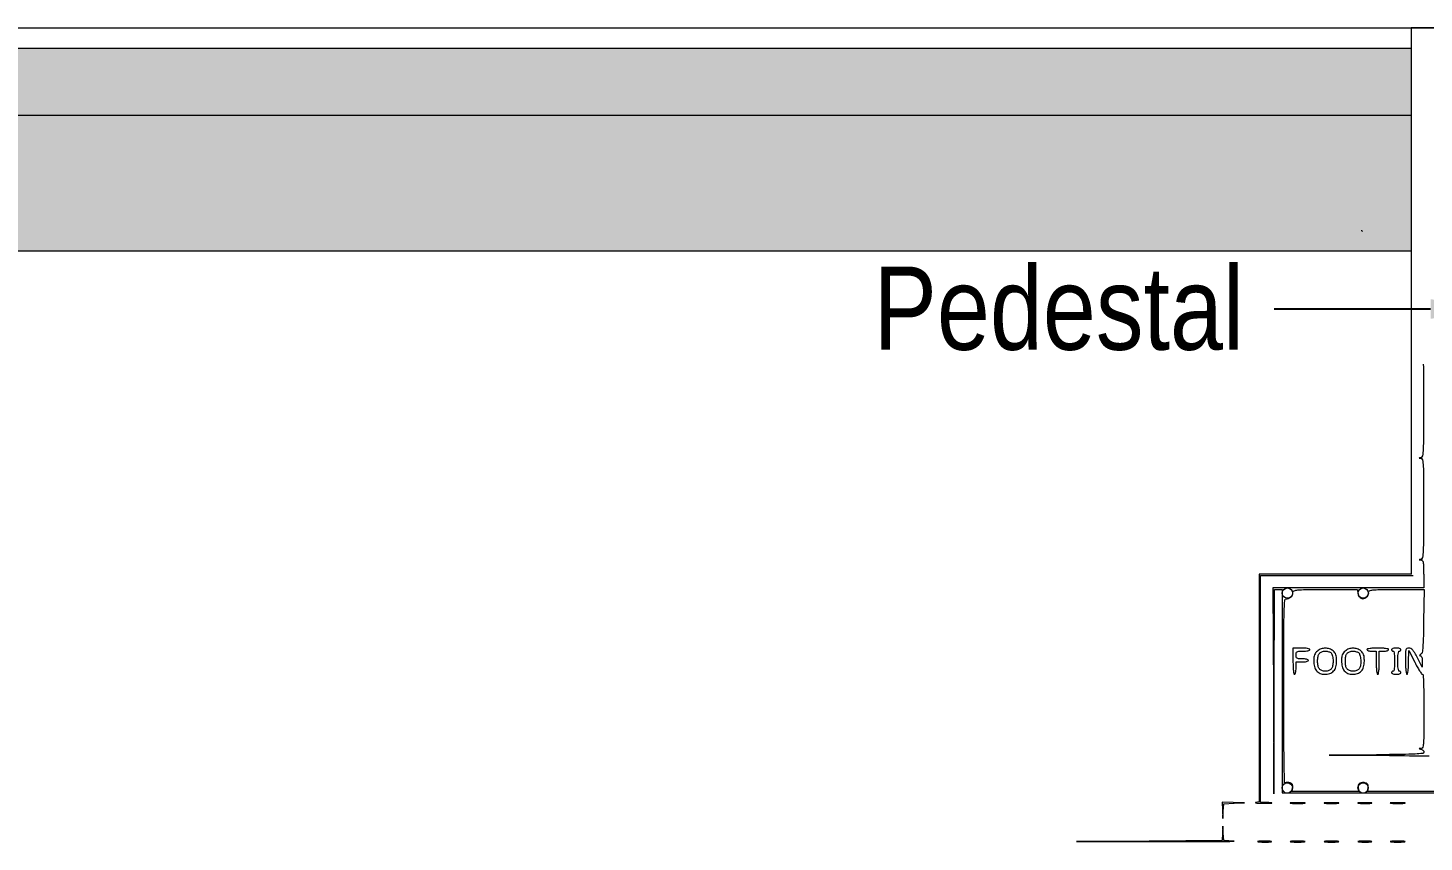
# Model space of a CAD drawing. Header units: metres. Extents: x 1521 to 1862, y -130 to 121.
# Drawn here: x 1553.298 to 1557.495, y -2.271 to 0.176 of the extents above; entities that cross this region are included whole.
import ezdxf
from ezdxf import colors
from ezdxf.entities.mleader import LeaderData, LeaderLine
from ezdxf.math import Vec2, Vec3

# ---------------------------------------------------------------- set-up
doc = ezdxf.new("R2010")
doc.units = ezdxf.units.M
doc.header["$MEASUREMENT"] = 0
doc.layers.add('A-WALL', color=250, linetype='Continuous', lineweight=30)
doc.styles.add('MT', font='swissc.ttf', dxfattribs={"height": 0.3})

msp = doc.modelspace()

# ---------------------------------------------------------------- hatches: boundary and pattern name
at = {"layer": 'A-WALL', "lineweight": 5, "ltscale": 5}
h = msp.add_hatch(dxfattribs=at)
h.set_pattern_fill('AR-CONC', color=256, scale=0.01524, style=0)
h.set_pattern_definition([(50, (-11406.98067, 36796.77063), (0.10931045183, -0.00956342537), [0.01143, -0.12573]), (355, (-11406.98067, 36796.77063), (-0.02114570324, 0.11463408118), [0.009144, -0.100584]), (100.45144446, (-11406.97156, 36796.76983), (0.08816474824, 0.10507065463), [0.00971400526, -0.10685405787]), (46.1842, (-11406.98067, 36796.80111), (0.1626475788, -0.0252251384), [0.017145, -0.188595]), (96.6356355, (-11406.96711, 36796.79901), (0.1424424805, 0.14845567476), [0.0145710161, -0.160281177]), (351.184164, (-11406.98067, 36796.80111), (0.1424424804, 0.1484556747), [0.013716, -0.15087600016]), (21, (-11406.96543, 36796.79349), (0.09096863474, -0.06135911894), [0.01143, -0.12573]), (326, (-11406.96543, 36796.79349), (0.0370812566, 0.11051286687), [0.009144, -0.100584]), (71.45144474, (-11406.95785, 36796.78838), (0.12804989022, 0.0491537477), [0.00971400496, -0.10685405787]), (37.5, (-11406.98067, 36796.77063), (0.00185316195, 0.050733023325), [0, -0.0993648, 0, -0.102108, 0, -0.100965]), (7.5, (-11406.98067, 36796.77063), (0.04009179751, 0.06010834489), [0, -0.0582168, 0, -0.0970788, 0, -0.038481]), (327.5, (-11407.014653, 36796.77063), (0.081354539274, -0.003437362452), [0, -0.0381, 0, -0.118872, 0, -0.157734]), (317.5, (-11407.02989, 36796.77063), (0.08887757221, 0.01525599931), [0, -0.04953, 0, -0.0789432, 0, -0.112014])])
edge = h.paths.add_edge_path()
edge.add_spline(control_points=[(1546.07012, 0.10673), (1546.07228, 0.10967), (1546.0744, 0.11267), (1546.07649, 0.11573)], knot_values=[0, 0, 0, 0, 0.010933, 0.010933, 0.010933, 0.010933], degree=3, periodic=0)
edge.add_line((1546.07649, 0.11573), (1528.08959, 0.11573))
edge.add_line((1528.08959, 0.11573), (1528.08959, -0.08616))
edge.add_line((1528.08959, -0.08616), (1557.45759, -0.08616))
edge.add_line((1557.45759, -0.08616), (1557.45759, 0.11573))
edge.add_line((1557.45759, 0.11573), (1546.07659, 0.11573))
h = msp.add_hatch(dxfattribs=at)
h.set_pattern_fill('AR-SAND', color=256, scale=0.0508, style=0)
h.set_pattern_definition([(37.5, (-11406.98067, 36796.77063), (-0.0032000626, 0.09788264747), [0, -0.077216, 0, -0.08636, 0, -0.08255]), (7.5, (-11406.98067, 36796.77063), (0.08990465663, 0.1433650201), [0, -0.041656, 0, -0.069596, 0, -0.02667]), (327.5, (-11407.04315, 36796.77063), (0.15819840658, 0.00028747992), [0, -0.0254, 0, -0.09144, 0, -0.11938]), (317.5, (-11407.04315, 36796.77063), (0.1527112315, 0.0445859187), [0, -0.0127, 0, -0.059944, 0, -0.06858])])
h.paths.add_polyline_path([(1557.45759, -0.08616), (1528.08959, -0.08616), (1528.08959, -0.49389), (1557.45759, -0.49389)])

# ---------------------------------------------------------------- linework, layer by layer
for p, q in [((1527.96976, 0.17616), (1558.13959, 0.17616)), ((1557.56976, 0.17616), (1557.45575, 0.17616)), ((1557.45759, -1.46532), (1557.45759, 0.17616)), ((1527.51976, 0.11573), (1557.45759, 0.11573)), ((1528.08959, -0.49389), (1557.45759, -0.49389)), ((1557.22832, -1.46532), (1556.99906, -1.46532)), ((1556.99906, -1.46532), (1556.99906, -1.80773)), ((1557.45759, -1.46532), (1557.22832, -1.46532)), ((1557.49464, -1.46532), (1557.49464, -1.507)), ((1557.00369, -1.81013), (1557.00369, -1.46995)), ((1557.00369, -1.46995), (1557.23296, -1.46995)), ((1557.26769, -1.507), (1557.04074, -1.507)), ((1557.04074, -1.507), (1557.04187, -1.81616)), ((1557.23296, -1.46995), (1557.46222, -1.46995)), ((1557.49464, -1.507), (1557.26769, -1.507)), ((1557.04422, -1.81848), (1557.04544, -1.51163)), ((1557.04544, -1.51163), (1557.05699, -1.51163)), ((1557.05699, -1.51163), (1557.06853, -1.51163)), ((1557.06853, -1.51163), (1557.06853, -1.81732)), ((1556.99906, -1.80773), (1556.99906, -2.15015)), ((1557.00369, -2.15031), (1557.00369, -1.81013)), ((1557.04187, -1.81616), (1557.04299, -2.12532)), ((1557.04299, -2.12532), (1557.04422, -1.81848)), ((1557.06853, -1.81732), (1557.06853, -2.123)), ((1557.06853, -2.123), (1557.41579, -2.123)), ((1557.41579, -2.123), (1557.76304, -2.123)), ((1556.99906, -2.15015), (1556.98864, -2.15216)), ((1557.02801, -2.15201), (1557.00369, -2.15031))]:
    msp.add_line(p, q, dxfattribs=at)
msp.add_lwpolyline([(1528.08959, -0.08616), (1557.45759, -0.08616)], dxfattribs=at)
msp.add_lwpolyline([(1557.53041, -2.11837), (1557.42748, -2.11837), (1557.32456, -2.11837), (1557.32668, -2.10725, 0.04792), (1557.32718, -2.10187, 0.114853), (1557.32627, -2.098, 0.130559), (1557.32384, -2.09523, 0.071147), (1557.31974, -2.09325, 0.076905), (1557.30972, -2.0917, 0.139213), (1557.3018, -2.09394, 0.172794), (1557.29731, -2.09954, 0.131317), (1557.29674, -2.10745), (1557.29883, -2.11837), (1557.19822, -2.11837), (1557.09761, -2.11837), (1557.09973, -2.10725, 0.048773), (1557.10024, -2.10177, 0.121266), (1557.09926, -2.0979, 0.131833), (1557.09666, -2.09512, 0.062681), (1557.09219, -2.09306, 0.037029), (1557.08814, -2.09209, 0.036658), (1557.08398, -2.09173, 0.039093), (1557.08031, -2.09198, 0.102861), (1557.07784, -2.09287, -0.580768), (1557.07554, -2.09162, -0.000691), (1557.07433, -2.02567, -0.003171), (1557.07343, -1.94095, -0.001072), (1557.07317, -1.81759, -0.000508), (1557.07334, -1.64266, -0.006983), (1557.07436, -1.57922, -0.010681), (1557.07615, -1.5444, -0.393082), (1557.0815, -1.53942, 0.056383), (1557.0851, -1.53902, 0.038823), (1557.08902, -1.53779, 0.039117), (1557.09266, -1.536, 0.062206), (1557.0954, -1.53387, 0.062206), (1557.09753, -1.53113, 0.039117), (1557.09932, -1.52749, 0.038823), (1557.10055, -1.52357, 0.056383), (1557.10096, -1.51997, -0.322034), (1557.10437, -1.51522, -0.059719), (1557.11554, -1.51289, -0.019843), (1557.13842, -1.51183, -0.001663), (1557.19764, -1.51163), (1557.29432, -1.51163), (1557.2971, -1.52553, 0.170052), (1557.30337, -1.53613, 0.223139), (1557.3141, -1.53899, 0.201059), (1557.32402, -1.53255, 0.15078), (1557.3279, -1.51997, -0.305147), (1557.33105, -1.51529, -0.071834), (1557.34069, -1.51291, -0.02284), (1557.36066, -1.51184, -0.00198), (1557.41161, -1.51163), (1557.49532, -1.51163), (1557.49382, -1.60676, -0.002509), (1557.49276, -1.65778, -0.014722), (1557.49128, -1.68455, -0.022686), (1557.48918, -1.7006, -0.211139), (1557.48538, -1.70627, 0.02109), (1557.48251, -1.70825, 0.168873), (1557.48163, -1.70957, 0.4086), (1557.48212, -1.71042, 0.065386), (1557.48422, -1.71072, -0.230652), (1557.48662, -1.71193, -0.08664), (1557.4884, -1.71536, -0.055716), (1557.48948, -1.72083, -0.024874), (1557.48973, -1.72816), (1557.48945, -1.74553), (1557.47485, -1.71658, 0.01245), (1557.46696, -1.70188, 0.049823), (1557.46106, -1.69356, 0.088187), (1557.45562, -1.68917, 0.126351), (1557.44965, -1.68763, 0.123153), (1557.44369, -1.68913, 0.207368), (1557.44053, -1.6931, 0.061415), (1557.43928, -1.70197, 0.004356), (1557.43906, -1.727, 0.009838), (1557.43937, -1.74284, 0.019442), (1557.44035, -1.75537, 0.015687), (1557.44176, -1.76476, 0.362465), (1557.44369, -1.76637, 0.355727), (1557.4456, -1.76482, 0.017268), (1557.44707, -1.75618, 0.02086), (1557.44815, -1.7447, 0.011197), (1557.44856, -1.73048), (1557.44879, -1.69458), (1557.46714, -1.73048, 0.009448), (1557.4745, -1.74423, 0.014503), (1557.48144, -1.75583, 0.008884), (1557.48758, -1.76507, 0.246536), (1557.49006, -1.76637, -0.39909), (1557.49216, -1.76836, -0.002693), (1557.49343, -1.79566, -0.007288), (1557.49436, -1.8304, -0.002997), (1557.49464, -1.87753, -0.00148), (1557.49444, -1.94491, -0.016631), (1557.49339, -1.97166, -0.042637), (1557.49122, -1.9853, -0.326326), (1557.48653, -1.98922, 0.002113), (1557.4811, -1.98961, 0.392517), (1557.48074, -1.98999, 0.339035), (1557.48109, -1.99043, 0.001923), (1557.48653, -1.99188, -0.070909), (1557.48963, -1.99318, -0.070025), (1557.49226, -1.9953, -0.075684), (1557.49403, -1.99788, -0.113034), (1557.49464, -2.00054, -0.385233), (1557.49124, -2.0043, -0.011248), (1557.46804, -2.0061, -0.009992), (1557.42971, -2.00744, -0.001476), (1557.35222, -2.00837), (1557.2098, -2.00967), (1557.39159, -2.01076, 0.000695), (1557.51075, -2.0113, 0.012037)], format="xyb", dxfattribs=at)
for points in [[(1557.10096, -1.727, 0.009838), (1557.10127, -1.74284, 0.019442), (1557.10225, -1.75537, 0.015687), (1557.10365, -1.76476, 0.362465), (1557.10559, -1.76637, 0.295869), (1557.10738, -1.76521, 0.04382), (1557.10886, -1.76093, 0.037669), (1557.10988, -1.75495, 0.023598), (1557.11022, -1.74785), (1557.11022, -1.72932), (1557.12874, -1.72932, 0.023598), (1557.13584, -1.72898, 0.037669), (1557.14183, -1.72796, 0.04382), (1557.14611, -1.72648, 0.295869), (1557.14727, -1.72469, 0.295869), (1557.14611, -1.72289, 0.04382), (1557.14183, -1.72142, 0.037669), (1557.13584, -1.72039, 0.023598), (1557.12874, -1.72006, -0.016149), (1557.11799, -1.71971, -0.124134), (1557.11323, -1.71817, -0.201266), (1557.11092, -1.71491, -0.05449), (1557.11022, -1.70848, -0.058662), (1557.11099, -1.70196, -0.210352), (1557.11346, -1.6987, -0.114574), (1557.11865, -1.69721, -0.012699), (1557.13106, -1.6969, 0.020945), (1557.13905, -1.69656, 0.033738), (1557.14578, -1.69554, 0.036969), (1557.15067, -1.69407, 0.31052), (1557.1519, -1.69227, 0.332234), (1557.15055, -1.69046, 0.026982), (1557.14442, -1.689, 0.027868), (1557.13619, -1.68797, 0.017105), (1557.12643, -1.68763), (1557.10096, -1.68763)], [(1557.17442, -1.69649, 0.055239), (1557.16905, -1.70192, 0.079106), (1557.16574, -1.70781, 0.063961), (1557.16401, -1.71535, 0.024542), (1557.16348, -1.72611, 0.060601), (1557.16558, -1.74336, 0.110162), (1557.17187, -1.75601, 0.126971), (1557.18221, -1.76367, 0.096454), (1557.19611, -1.76637, 0.07935), (1557.21186, -1.76386, 0.128773), (1557.22318, -1.75655, 0.120914), (1557.22993, -1.74424, 0.065209), (1557.23218, -1.727, 0.021251), (1557.23169, -1.71539, 0.06125), (1557.23003, -1.70752, 0.080428), (1557.22685, -1.70155, 0.059929), (1557.22164, -1.69618, 0.08706), (1557.21063, -1.69006, 0.085183), (1557.19811, -1.688, 0.084607), (1557.18555, -1.69023, 0.084303)], [(1557.21582, -1.70246, -0.110874), (1557.21796, -1.70584, -0.030271), (1557.21974, -1.71196, -0.02905), (1557.22097, -1.71933, -0.026629), (1557.22138, -1.727, -0.043434), (1557.22014, -1.74121, -0.121105), (1557.21614, -1.7503, -0.149886), (1557.209, -1.75537, -0.080168), (1557.19822, -1.75711, -0.080168), (1557.18744, -1.75537, -0.149886), (1557.1803, -1.7503, -0.121105), (1557.1763, -1.74121, -0.043434), (1557.17506, -1.727, -0.043434), (1557.1763, -1.7128, -0.121105), (1557.1803, -1.70371, -0.149886), (1557.18744, -1.69864, -0.080168), (1557.19822, -1.6969, -0.040779), (1557.20324, -1.69731, -0.035729), (1557.20836, -1.69853, -0.03742), (1557.21283, -1.70032, -0.082665)], [(1557.25778, -1.69649, 0.055239), (1557.25242, -1.70192, 0.079106), (1557.24911, -1.70781, 0.063961), (1557.24738, -1.71535, 0.024542), (1557.24685, -1.72611, 0.060601), (1557.24895, -1.74336, 0.110162), (1557.25524, -1.75601, 0.126971), (1557.26558, -1.76367, 0.096454), (1557.27948, -1.76637, 0.07935), (1557.29523, -1.76386, 0.128773), (1557.30655, -1.75655, 0.120914), (1557.31329, -1.74424, 0.065209), (1557.31555, -1.727, 0.021251), (1557.31506, -1.71539, 0.06125), (1557.3134, -1.70752, 0.080428), (1557.31021, -1.70155, 0.059929), (1557.305, -1.69618, 0.08706), (1557.294, -1.69006, 0.085183), (1557.28148, -1.688, 0.084607), (1557.26892, -1.69023, 0.084303)], [(1557.29919, -1.70246, -0.110874), (1557.30133, -1.70584, -0.030271), (1557.30311, -1.71196, -0.02905), (1557.30434, -1.71933, -0.026629), (1557.30474, -1.727, -0.043434), (1557.30351, -1.74121, -0.121105), (1557.29951, -1.7503, -0.149886), (1557.29237, -1.75537, -0.080168), (1557.28159, -1.75711, -0.080168), (1557.27081, -1.75537, -0.149886), (1557.26367, -1.7503, -0.121105), (1557.25967, -1.74121, -0.043434), (1557.25843, -1.727, -0.043434), (1557.25967, -1.7128, -0.121105), (1557.26367, -1.70371, -0.149886), (1557.27081, -1.69864, -0.080168), (1557.28159, -1.6969, -0.040779), (1557.28661, -1.69731, -0.035729), (1557.29172, -1.69853, -0.03742), (1557.2962, -1.70032, -0.082665)], [(1557.32327, -1.69227, 0.254951), (1557.32424, -1.69405, 0.06271), (1557.32735, -1.69554, 0.048861), (1557.33184, -1.69656, 0.031626), (1557.33717, -1.6969), (1557.35106, -1.6969), (1557.35106, -1.73163, 0.011522), (1557.35138, -1.74543, 0.02162), (1557.35237, -1.75653, 0.018508), (1557.35379, -1.76483, 0.354925), (1557.35569, -1.76637, 0.354925), (1557.35759, -1.76483, 0.018508), (1557.35901, -1.75653, 0.02162), (1557.36001, -1.74543, 0.011522), (1557.36032, -1.73163), (1557.36032, -1.6969), (1557.37422, -1.6969, 0.031626), (1557.37954, -1.69656, 0.048861), (1557.38403, -1.69554, 0.06271), (1557.38714, -1.69405, 0.254951), (1557.38811, -1.69227, 0.350432), (1557.38661, -1.69039, 0.020168), (1557.37885, -1.68896, 0.022889), (1557.36846, -1.68796, 0.01259), (1557.35569, -1.68763, 0.01259), (1557.34292, -1.68796, 0.022889), (1557.33253, -1.68896, 0.020168), (1557.32477, -1.69039, 0.350432)], [(1557.39738, -1.69227, 0.099038), (1557.39773, -1.69403, 0.097945), (1557.39874, -1.69554, 0.097945), (1557.40024, -1.69654, 0.099038), (1557.40201, -1.6969, -0.345347), (1557.40386, -1.69835, -0.022017), (1557.4053, -1.70558, -0.024301), (1557.40631, -1.71526, -0.013867), (1557.40664, -1.727, -0.013867), (1557.40631, -1.73875, -0.024301), (1557.4053, -1.74842, -0.022017), (1557.40386, -1.75565, -0.345347), (1557.40201, -1.75711, 0.099038), (1557.40024, -1.75746, 0.097945), (1557.39874, -1.75847, 0.097945), (1557.39773, -1.75997, 0.099038), (1557.39738, -1.76174, 0.254951), (1557.39835, -1.76352, 0.06271), (1557.40146, -1.76501, 0.048861), (1557.40595, -1.76603, 0.031626), (1557.41127, -1.76637, 0.031626), (1557.41659, -1.76603, 0.048861), (1557.42108, -1.76501, 0.06271), (1557.4242, -1.76352, 0.254951), (1557.42517, -1.76174, 0.099038), (1557.42481, -1.75997, 0.097945), (1557.42381, -1.75847, 0.097945), (1557.4223, -1.75746, 0.099038), (1557.42053, -1.75711, -0.345347), (1557.41868, -1.75565, -0.022017), (1557.41724, -1.74842, -0.024301), (1557.41623, -1.73875, -0.013867), (1557.4159, -1.727, -0.013867), (1557.41623, -1.71526, -0.024301), (1557.41724, -1.70558, -0.022017), (1557.41868, -1.69835, -0.345347), (1557.42053, -1.6969, 0.099038), (1557.4223, -1.69654, 0.097945), (1557.42381, -1.69554, 0.097945), (1557.42481, -1.69403, 0.099038), (1557.42517, -1.69227, 0.254951), (1557.4242, -1.69049, 0.06271), (1557.42108, -1.689, 0.048861), (1557.41659, -1.68797, 0.031626), (1557.41127, -1.68763, 0.031626), (1557.40595, -1.68797, 0.048861), (1557.40146, -1.689, 0.06271), (1557.39835, -1.69049, 0.254951)], [(1557.09517, -2.15418, 0.014123), (1557.10413, -2.15474, 0.008335), (1557.11485, -2.15492, 0.008335), (1557.12557, -2.15474, 0.014123), (1557.13453, -2.15418, 0.084525), (1557.13698, -2.15354, 0.76997), (1557.13687, -2.15293, 0.018707), (1557.12896, -2.15252, 0.003751), (1557.11485, -2.15241, 0.003751), (1557.10074, -2.15252, 0.018707), (1557.09283, -2.15293, 0.76997), (1557.09273, -2.15354, 0.084525)], [(1557.19706, -2.15418, 0.014123), (1557.20602, -2.15474, 0.008335), (1557.21674, -2.15492, 0.008335), (1557.22747, -2.15474, 0.014123), (1557.23643, -2.15418, 0.084525), (1557.23887, -2.15354, 0.76997), (1557.23877, -2.15293, 0.018707), (1557.23086, -2.15252, 0.003751), (1557.21674, -2.15241, 0.003751), (1557.20263, -2.15252, 0.018707), (1557.19472, -2.15293, 0.76997), (1557.19462, -2.15354, 0.084525)], [(1557.29908, -2.15419, 0.013671), (1557.30792, -2.15474, 0.00893), (1557.31813, -2.15491, 0.008983), (1557.3281, -2.15473, 0.016947), (1557.33613, -2.15416, 0.153636), (1557.33763, -2.15351, 0.661512), (1557.33743, -2.15289, 0.018464), (1557.32963, -2.15248, 0.004138), (1557.31632, -2.15238, 0.003921), (1557.30306, -2.1525, 0.022011), (1557.29597, -2.15292, 0.807686), (1557.29591, -2.15353, 0.057523)], [(1557.39622, -2.15418, 0.014123), (1557.40518, -2.15474, 0.008335), (1557.4159, -2.15492, 0.008335), (1557.42663, -2.15474, 0.014123), (1557.43559, -2.15418, 0.084525), (1557.43803, -2.15354, 0.76997), (1557.43792, -2.15293, 0.018707), (1557.43002, -2.15252, 0.003751), (1557.4159, -2.15241, 0.003751), (1557.40179, -2.15252, 0.018707), (1557.39388, -2.15293, 0.76997), (1557.39378, -2.15354, 0.084525)], [(1556.88874, -2.24454), (1556.8879, -2.26649), (1556.66906, -2.26774), (1556.45022, -2.26899), (1556.70264, -2.2692, 0.000591), (1556.79739, -2.26916, 0.001204), (1556.8718, -2.26887, 0.001178), (1556.92403, -2.26841, 0.968942), (1556.92404, -2.26778), (1556.89303, -2.26617), (1556.8913, -2.24438), (1556.88957, -2.22258)], [(1556.99803, -2.26998, 0.013671), (1557.00686, -2.27053, 0.00893), (1557.01708, -2.2707, 0.008983), (1557.02705, -2.27052, 0.016947), (1557.03508, -2.26995, 0.153636), (1557.03657, -2.2693, 0.661512), (1557.03637, -2.26868, 0.018464), (1557.02858, -2.26827, 0.004138), (1557.01527, -2.26817, 0.003921), (1557.002, -2.26829, 0.022011), (1556.99492, -2.26871, 0.807686), (1556.99486, -2.26932, 0.057523)], [(1557.09517, -2.26997, 0.014123), (1557.10413, -2.27053, 0.008335), (1557.11485, -2.2707, 0.008335), (1557.12557, -2.27053, 0.014123), (1557.13453, -2.26997, 0.084525), (1557.13698, -2.26933, 0.76997), (1557.13687, -2.26872, 0.018707), (1557.12896, -2.26831, 0.003751), (1557.11485, -2.2682, 0.003751), (1557.10074, -2.26831, 0.018707), (1557.09283, -2.26872, 0.76997), (1557.09273, -2.26933, 0.084525)], [(1557.19706, -2.26997, 0.014123), (1557.20602, -2.27053, 0.008335), (1557.21674, -2.2707, 0.008335), (1557.22747, -2.27053, 0.014123), (1557.23643, -2.26997, 0.084525), (1557.23887, -2.26933, 0.76997), (1557.23877, -2.26872, 0.018707), (1557.23086, -2.26831, 0.003751), (1557.21674, -2.2682, 0.003751), (1557.20263, -2.26831, 0.018707), (1557.19472, -2.26872, 0.76997), (1557.19462, -2.26933, 0.084525)], [(1557.29908, -2.26998, 0.013671), (1557.30792, -2.27053, 0.00893), (1557.31813, -2.2707, 0.008983), (1557.3281, -2.27052, 0.016947), (1557.33613, -2.26995, 0.153636), (1557.33763, -2.2693, 0.661512), (1557.33743, -2.26868, 0.018464), (1557.32963, -2.26827, 0.004138), (1557.31632, -2.26817, 0.003921), (1557.30306, -2.26829, 0.022011), (1557.29597, -2.26871, 0.807686), (1557.29591, -2.26932, 0.057523)], [(1557.39622, -2.26997, 0.014123), (1557.40518, -2.27053, 0.008335), (1557.4159, -2.2707, 0.008335), (1557.42663, -2.27053, 0.014123), (1557.43559, -2.26997, 0.084525), (1557.43803, -2.26933, 0.76997), (1557.43792, -2.26872, 0.018707), (1557.43002, -2.26831, 0.003751), (1557.4159, -2.2682, 0.003751), (1557.40179, -2.26831, 0.018707), (1557.39388, -2.26872, 0.76997), (1557.39378, -2.26933, 0.084525)]]:
    msp.add_lwpolyline(points, format="xyb", close=True, dxfattribs=at)
msp.add_lwpolyline([(1556.88874, -2.17511), (1556.88957, -2.19942), (1556.8913, -2.17763), (1556.89303, -2.15584), (1556.92404, -2.15422), (1556.95506, -2.15261), (1556.92148, -2.1517), (1556.8879, -2.15079)], close=True, dxfattribs=at)
for centre in [(1557.08404, -1.52251), (1557.312, -1.52251), (1557.08392, -2.10802), (1557.31188, -2.10802)]:
    msp.add_circle(centre, 0.0155, dxfattribs=at)
for centre, radius, start, end in [((1557.30586, -0.44271), 0.00911, 66.77594, 89.72201), ((1557.3093, -0.4347), 0.00039, 270.63135, 66.77592), ((1556.77455, -0.87353), 0.7199, 0.23959, 3.07811), ((1535.50137, -0.96247), 21.99327, 0.000031, 0.239528), ((1536.29117, -0.96246), 21.20347, 359.752971, 0.00003), ((1557.30263, -1.0799), 0.19104, 351.11614, 356.95377), ((1556.75385, -1.05069), 0.74059, 356.9537, 359.75303), ((1557.48121, -1.11665), 0.000462, 105.08618, 180.00001), ((1557.48113, -1.11665), 0.000381, 179.99971, 265.72312), ((1557.6718, -1.82369), 0.73274, 104.64545, 105.08617), ((1557.52919, -0.47392), 0.6449, 265.72338, 266.20764), ((1557.48487, -1.10838), 0.00659, 284.6454, 351.11613), ((1557.48619, -1.12268), 0.00527, 9.25529, 86.20756), ((1557.31883, -1.14995), 0.17484, 3.07818, 9.25523), ((1556.77455, -1.17922), 0.7199, 0.23959, 3.07811), ((1535.50137, -1.26815), 21.99327, 0.000031, 0.239528), ((1536.29117, -1.26815), 21.20347, 359.752971, 0.00003), ((1556.75385, -1.35637), 0.74059, 356.9537, 359.75303), ((1557.48121, -1.42233), 0.000462, 105.08618, 180.00001), ((1557.48113, -1.42233), 0.000381, 179.99971, 265.72312), ((1557.6718, -2.12937), 0.73274, 104.64545, 105.08617), ((1557.52919, -0.77961), 0.6449, 265.72338, 266.20764), ((1557.48487, -1.41406), 0.00659, 284.6454, 351.11613), ((1557.48614, -1.42898), 0.0059, 38.19195, 86.20761), ((1557.48091, -1.4331), 0.01256, 10.8669, 38.1919), ((1557.30263, -1.38558), 0.19104, 351.11614, 356.95377), ((1557.42957, -1.44295), 0.06483, 1.20586, 10.86685), ((1556.36719, -1.46532), 1.12745, 359.99994, 1.20589), ((1556.98871, -2.15252), 0.000371, 100.90219, 253.73129), ((1556.99328, -2.13687), 0.01667, 253.73116, 266.17365), ((1557.00406, -1.97569), 0.17821, 266.1737, 269.24251), ((1557.01099, -1.4515), 0.70245, 269.24254, 270.34948), ((1557.00151, 0.10123), 2.2552, 270.34951, 270.77167), ((1557.00769, -2.4424), 0.2911, 84.20122, 85.99821), ((1557.03137, -2.11535), 0.03843, 270.77164, 278.60367), ((1557.03708, -2.15307), 0.00028, 278.6039, 84.2015)]:
    msp.add_arc(centre, radius, start, end, dxfattribs=at)

# ---------------------------------------------------------------- leaders
ml = msp.add_multileader_mtext('Standard', dxfattribs=at)
ml.set_content('Pedestal', color=256, style='MT')
ml.set_leader_properties(color=256)
ml.build(insert=Vec2(0, 0))
ml.multileader.update_dxf_attribs({"leader_type": 2, "text_left_attachment_type": 2, "text_right_attachment_type": 2, "dogleg_length": 0.36, "arrow_head_size": 0.18})
ctx = ml.context
ctx.base_point, ctx.char_height, ctx.arrow_head_size, ctx.landing_gap_size, ctx.plane_origin = Vec3(1555.83604, -0.66863), 0.25, 0.18, 0.09, Vec3(1557.69449, -0.66863)
ctx.left_attachment, ctx.right_attachment, ctx.text_align_type = 2, 2, 2
notes = []
notes.append((ctx, [(0, (1, 1, 0), (1557.40396, -0.66863), (-1, 0), 0.36, [(0, [(1557.69449, -0.66863)], 0, [])])]))
ctx.mtext.insert, ctx.mtext.alignment, ctx.mtext.flow_direction = Vec3(1556.95396, -0.54112), 3, 5
for ctx, leaders in notes:
    for number, flags, end, landing, length, lines in leaders:
        leader = LeaderData()
        leader.index, (leader.has_last_leader_line, leader.has_dogleg_vector, leader.attachment_direction) = number, flags
        leader.last_leader_point, leader.dogleg_vector, leader.dogleg_length = Vec3(end), Vec3(landing), length
        for number, points, colour, breaks in lines:
            line = LeaderLine()
            line.index, line.vertices, line.color, line.breaks = number, Vec3.list(points), colors.encode_raw_color(colour), breaks
            leader.lines.append(line)
        ctx.leaders.append(leader)

doc.saveas('drawing.dxf')
